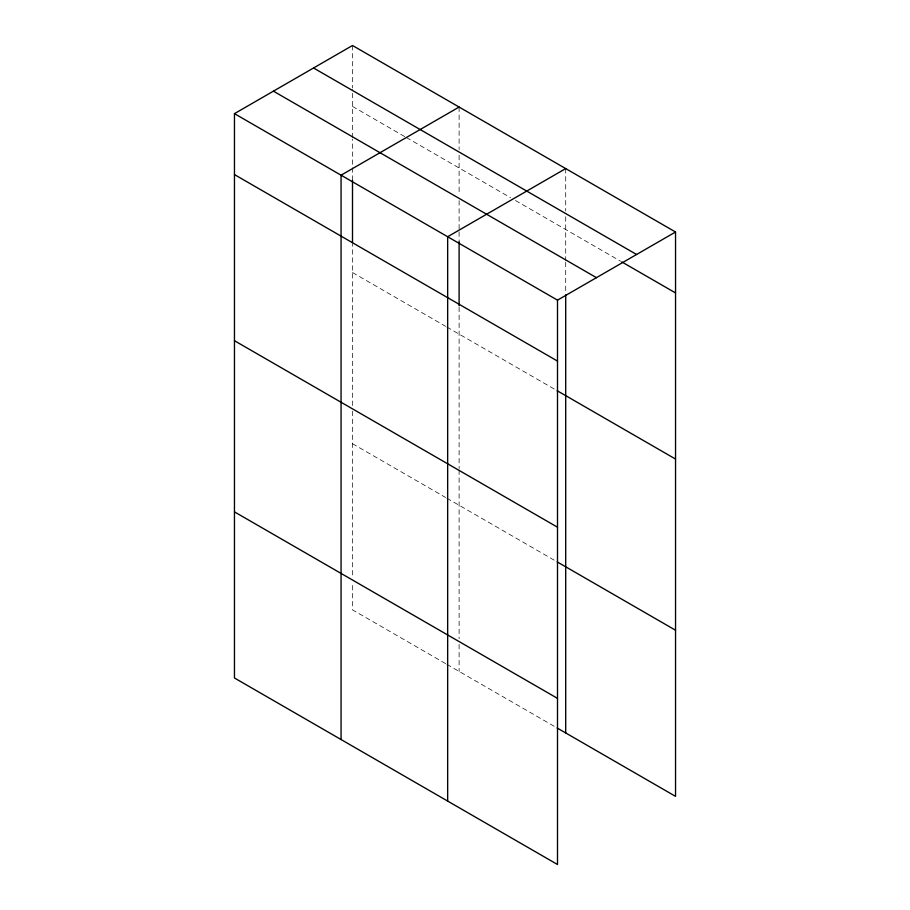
<?xml version="1.0" encoding="UTF-8"?>
<svg xmlns="http://www.w3.org/2000/svg" width="910" height="910" viewBox="0 0 910 910"><rect width="100%" height="100%" fill="white"/><g stroke="black" fill="none" stroke-linecap="round" stroke-linejoin="round"><path stroke-width="0.68" stroke-dasharray="4.55 3.41" d="M352.5 405.53L352.5 244.164M352.5 180.271L352.5 139.094M352.5 137.672L352.5 89.43M352.5 106.436L405.189 136.853M406.417 137.558L510.567 197.686M515.47 200.518L620.62 261.227M352.5 272.556L445.627 326.326M446.855 327.031L555.908 389.992M352.5 443.716L445.627 497.486M446.855 498.191L555.908 561.151M445.627 663.617L352.5 609.848L352.5 582.866M446.855 664.323L555.908 727.283M565.702 168.589L565.702 211.097M565.702 216.773L565.702 260.76M565.702 262.182L565.702 293.418M459.106 107.05L459.106 149.558M459.106 155.223L459.106 194.956M459.106 200.632L459.106 230.457M459.106 231.868L459.106 241.81M459.106 307.125L459.106 468.491M459.106 469.901L459.106 638.74M459.106 644.416L459.106 671.398M352.5 45.5L352.5 88.008M352.5 411.183L352.5 577.19"/><path stroke-width="1.36" d="M352.5 242.743L352.5 180.271M557.5 527.208L557.5 300.152L234.462 113.648L234.462 677.995L557.5 864.5L557.5 527.208L234.462 340.715M557.125 727.989L675.538 796.352L675.538 232.005L352.5 45.5L234.462 113.648M459.106 107.05L341.068 175.198L341.068 739.546M565.702 168.589L447.663 236.737L447.663 801.084M557.5 300.152L675.538 232.005M313.552 67.988L636.579 254.493M621.837 261.932L675.538 292.929M273.421 91.159L596.448 277.664M234.462 174.583L557.5 361.088M557.125 390.697L675.538 459.061M557.125 561.857L675.538 630.22M234.462 511.875L557.5 698.368M565.702 294.84L565.702 732.937M459.106 241.81L459.106 305.703"/></g></svg>
